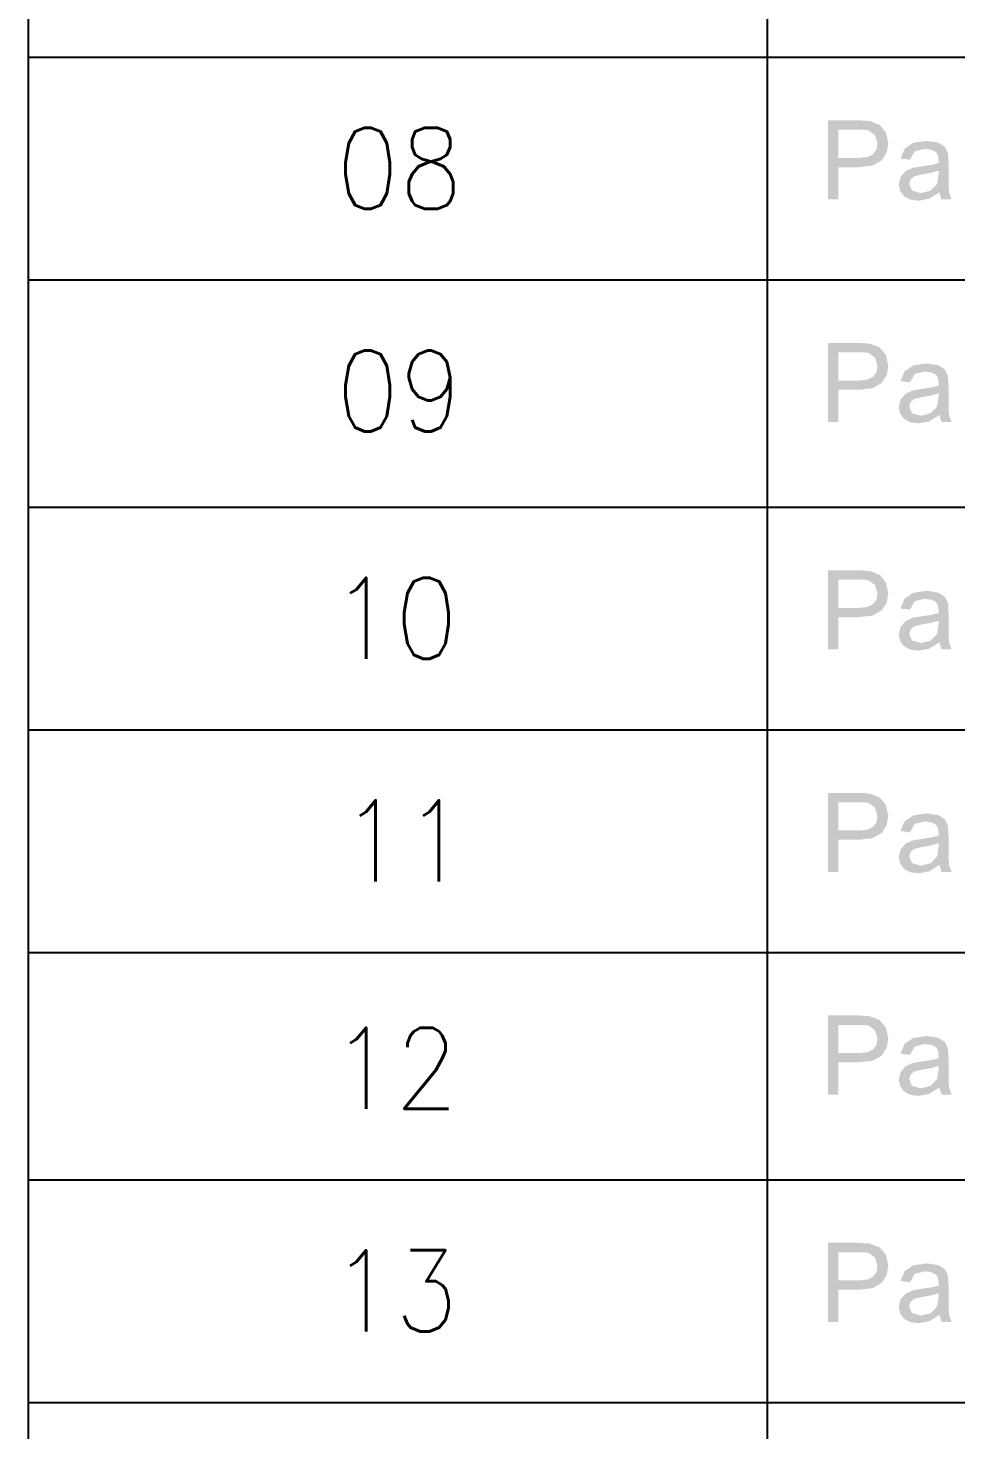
# Model space of a CAD drawing. Header units: millimetres. Extents: x 0 to 420, y 0 to 297.
# Drawn here: x 28.91 to 37.2, y 210.7 to 223.23 of the extents above; entities that cross this region are included whole.
import ezdxf

# ---------------------------------------------------------------- set-up
doc = ezdxf.new("R2010")
doc.units = ezdxf.units.MM
doc.layers.get('0').update_dxf_attribs({"linetype": 'CONTINUOUS'})
doc.styles.get("Standard").update_dxf_attribs({"font": 'STANDARD'})

msp = doc.modelspace()

# ---------------------------------------------------------------- hatches: boundary and pattern name
at = {"true_color": 0x0000fb}
h = msp.add_hatch(color=0, dxfattribs=at)
h.paths.add_polyline_path([(36.059401, 221.699667), (36.059401, 222.406876), (36.326189, 222.406876), (36.433676, 222.400261), (36.521319, 222.366637), (36.577543, 222.298286), (36.599041, 222.202375), (36.58464, 222.118797), (36.541714, 222.049688), (36.46103, 222.002835), (36.334457, 221.987401), (36.153108, 221.987401), (36.153108, 221.699667)], flags=0)
h.paths.add_polyline_path([(36.153108, 222.070635), (36.336111, 222.070635), (36.41335, 222.078972), (36.464544, 222.104259), (36.49307, 222.144704), (36.502578, 222.199619), (36.479978, 222.275135), (36.421549, 222.317028), (36.38765, 222.321506), (36.333906, 222.323091), (36.153108, 222.323091)], flags=0)
h = msp.add_hatch(color=0, dxfattribs=at)
h.paths.add_polyline_path([(37.056344, 221.763056), (36.963189, 221.704628), (36.867278, 221.688091), (36.792588, 221.698426), (36.737742, 221.729432), (36.703773, 221.776286), (36.692542, 221.834714), (36.70963, 221.903065), (36.754279, 221.953226), (36.817117, 221.981889), (36.894287, 221.995118), (36.9851, 222.008347), (37.048627, 222.024884), (37.049179, 222.047484), (37.043046, 222.092614), (37.024925, 222.122449), (36.983171, 222.144291), (36.925706, 222.151663), (36.835307, 222.130166), (36.792312, 222.054098), (36.707425, 222.065674), (36.745459, 222.153868), (36.822078, 222.205131), (36.938384, 222.223321), (37.044769, 222.207887), (37.105403, 222.168751), (37.132412, 222.110322), (37.136822, 222.029845), (37.136822, 221.914089), (37.138131, 221.815353), (37.142334, 221.760852), (37.164383, 221.699667), (37.073432, 221.699667)], flags=0)
h.paths.add_polyline_path([(37.048627, 221.956533), (36.989579, 221.938618), (36.906965, 221.924011), (36.831449, 221.906372), (36.797273, 221.87826), (36.785147, 221.836919), (36.811054, 221.779042), (36.888224, 221.755891), (36.977521, 221.777939), (37.034847, 221.838022), (37.048627, 221.925114)], flags=0)
h = msp.add_hatch(color=0, dxfattribs=at)
h.paths.add_polyline_path([(36.059401, 219.71), (36.059401, 220.417209), (36.326189, 220.417209), (36.433676, 220.410595), (36.521319, 220.37697), (36.577543, 220.30862), (36.599041, 220.212708), (36.58464, 220.12913), (36.541714, 220.060022), (36.46103, 220.013168), (36.334457, 219.997734), (36.153108, 219.997734), (36.153108, 219.71)], flags=0)
h.paths.add_polyline_path([(36.153108, 220.080968), (36.336111, 220.080968), (36.41335, 220.089305), (36.464544, 220.114592), (36.49307, 220.155037), (36.502578, 220.209952), (36.479978, 220.285469), (36.421549, 220.327361), (36.38765, 220.33184), (36.333906, 220.333424), (36.153108, 220.333424)], flags=0)
h = msp.add_hatch(color=0, dxfattribs=at)
h.paths.add_polyline_path([(37.056344, 219.77339), (36.963189, 219.714961), (36.867278, 219.698424), (36.792588, 219.70876), (36.737742, 219.739766), (36.703773, 219.786619), (36.692542, 219.845048), (36.70963, 219.913398), (36.754279, 219.963559), (36.817117, 219.992222), (36.894287, 220.005451), (36.9851, 220.018681), (37.048627, 220.035217), (37.049179, 220.057817), (37.043046, 220.102948), (37.024925, 220.132782), (36.983171, 220.154624), (36.925706, 220.161997), (36.835307, 220.140499), (36.792312, 220.064431), (36.707425, 220.076007), (36.745459, 220.164201), (36.822078, 220.215464), (36.938384, 220.233655), (37.044769, 220.21822), (37.105403, 220.179084), (37.132412, 220.120655), (37.136822, 220.040178), (37.136822, 219.924423), (37.138131, 219.825686), (37.142334, 219.771185), (37.164383, 219.71), (37.073432, 219.71)], flags=0)
h.paths.add_polyline_path([(37.048627, 219.966866), (36.989579, 219.948952), (36.906965, 219.934345), (36.831449, 219.916706), (36.797273, 219.888594), (36.785147, 219.847253), (36.811054, 219.789375), (36.888224, 219.766224), (36.977521, 219.788273), (37.034847, 219.848355), (37.048627, 219.935447)], flags=0)
h = msp.add_hatch(color=0, dxfattribs=at)
h.paths.add_polyline_path([(36.059401, 217.678), (36.059401, 218.385209), (36.326189, 218.385209), (36.433676, 218.378595), (36.521319, 218.34497), (36.577543, 218.27662), (36.599041, 218.180708), (36.58464, 218.09713), (36.541714, 218.028022), (36.46103, 217.981168), (36.334457, 217.965734), (36.153108, 217.965734), (36.153108, 217.678)], flags=0)
h.paths.add_polyline_path([(36.153108, 218.048968), (36.336111, 218.048968), (36.41335, 218.057305), (36.464544, 218.082592), (36.49307, 218.123037), (36.502578, 218.177952), (36.479978, 218.253469), (36.421549, 218.295361), (36.38765, 218.29984), (36.333906, 218.301424), (36.153108, 218.301424)], flags=0)
h = msp.add_hatch(color=0, dxfattribs=at)
h.paths.add_polyline_path([(37.056344, 217.74139), (36.963189, 217.682961), (36.867278, 217.666424), (36.792588, 217.67676), (36.737742, 217.707766), (36.703773, 217.754619), (36.692542, 217.813048), (36.70963, 217.881398), (36.754279, 217.931559), (36.817117, 217.960222), (36.894287, 217.973451), (36.9851, 217.986681), (37.048627, 218.003217), (37.049179, 218.025817), (37.043046, 218.070948), (37.024925, 218.100782), (36.983171, 218.122624), (36.925706, 218.129997), (36.835307, 218.108499), (36.792312, 218.032431), (36.707425, 218.044007), (36.745459, 218.132201), (36.822078, 218.183464), (36.938384, 218.201655), (37.044769, 218.18622), (37.105403, 218.147084), (37.132412, 218.088655), (37.136822, 218.008178), (37.136822, 217.892423), (37.138131, 217.793686), (37.142334, 217.739185), (37.164383, 217.678), (37.073432, 217.678)], flags=0)
h.paths.add_polyline_path([(37.048627, 217.934866), (36.989579, 217.916952), (36.906965, 217.902345), (36.831449, 217.884706), (36.797273, 217.856594), (36.785147, 217.815253), (36.811054, 217.757375), (36.888224, 217.734224), (36.977521, 217.756273), (37.034847, 217.816355), (37.048627, 217.903447)], flags=0)
h = msp.add_hatch(color=0, dxfattribs=at)
h.paths.add_polyline_path([(36.059401, 215.688333), (36.059401, 216.395543), (36.326189, 216.395543), (36.433676, 216.388928), (36.521319, 216.355304), (36.577543, 216.286953), (36.599041, 216.191042), (36.58464, 216.107464), (36.541714, 216.038355), (36.46103, 215.991502), (36.334457, 215.976068), (36.153108, 215.976068), (36.153108, 215.688333)], flags=0)
h.paths.add_polyline_path([(36.153108, 216.059301), (36.336111, 216.059301), (36.41335, 216.067638), (36.464544, 216.092925), (36.49307, 216.133371), (36.502578, 216.188286), (36.479978, 216.263802), (36.421549, 216.305694), (36.38765, 216.310173), (36.333906, 216.311758), (36.153108, 216.311758)], flags=0)
h = msp.add_hatch(color=0, dxfattribs=at)
h.paths.add_polyline_path([(37.056344, 215.751723), (36.963189, 215.693294), (36.867278, 215.676758), (36.792588, 215.687093), (36.737742, 215.718099), (36.703773, 215.764952), (36.692542, 215.823381), (36.70963, 215.891732), (36.754279, 215.941892), (36.817117, 215.970556), (36.894287, 215.983785), (36.9851, 215.997014), (37.048627, 216.01355), (37.049179, 216.03615), (37.043046, 216.081281), (37.024925, 216.111115), (36.983171, 216.132957), (36.925706, 216.14033), (36.835307, 216.118832), (36.792312, 216.042765), (36.707425, 216.05434), (36.745459, 216.142535), (36.822078, 216.193798), (36.938384, 216.211988), (37.044769, 216.196554), (37.105403, 216.157418), (37.132412, 216.098989), (37.136822, 216.018511), (37.136822, 215.902756), (37.138131, 215.80402), (37.142334, 215.749518), (37.164383, 215.688333), (37.073432, 215.688333)], flags=0)
h.paths.add_polyline_path([(37.048627, 215.9452), (36.989579, 215.927285), (36.906965, 215.912678), (36.831449, 215.895039), (36.797273, 215.866927), (36.785147, 215.825586), (36.811054, 215.767708), (36.888224, 215.744557), (36.977521, 215.766606), (37.034847, 215.826688), (37.048627, 215.91378)], flags=0)
h = msp.add_hatch(color=0, dxfattribs=at)
h.paths.add_polyline_path([(36.059401, 213.698667), (36.059401, 214.405876), (36.326189, 214.405876), (36.433676, 214.399261), (36.521319, 214.365637), (36.577543, 214.297286), (36.599041, 214.201375), (36.58464, 214.117797), (36.541714, 214.048688), (36.46103, 214.001835), (36.334457, 213.986401), (36.153108, 213.986401), (36.153108, 213.698667)], flags=0)
h.paths.add_polyline_path([(36.153108, 214.069635), (36.336111, 214.069635), (36.41335, 214.077972), (36.464544, 214.103259), (36.49307, 214.143704), (36.502578, 214.198619), (36.479978, 214.274135), (36.421549, 214.316028), (36.38765, 214.320506), (36.333906, 214.322091), (36.153108, 214.322091)], flags=0)
h = msp.add_hatch(color=0, dxfattribs=at)
h.paths.add_polyline_path([(37.056344, 213.762056), (36.963189, 213.703628), (36.867278, 213.687091), (36.792588, 213.697426), (36.737742, 213.728432), (36.703773, 213.775286), (36.692542, 213.833714), (36.70963, 213.902065), (36.754279, 213.952226), (36.817117, 213.980889), (36.894287, 213.994118), (36.9851, 214.007347), (37.048627, 214.023884), (37.049179, 214.046484), (37.043046, 214.091614), (37.024925, 214.121449), (36.983171, 214.143291), (36.925706, 214.150663), (36.835307, 214.129166), (36.792312, 214.053098), (36.707425, 214.064674), (36.745459, 214.152868), (36.822078, 214.204131), (36.938384, 214.222321), (37.044769, 214.206887), (37.105403, 214.167751), (37.132412, 214.109322), (37.136822, 214.028845), (37.136822, 213.913089), (37.138131, 213.814353), (37.142334, 213.759852), (37.164383, 213.698667), (37.073432, 213.698667)], flags=0)
h.paths.add_polyline_path([(37.048627, 213.955533), (36.989579, 213.937618), (36.906965, 213.923011), (36.831449, 213.905372), (36.797273, 213.87726), (36.785147, 213.835919), (36.811054, 213.778042), (36.888224, 213.754891), (36.977521, 213.776939), (37.034847, 213.837022), (37.048627, 213.924114)], flags=0)
h = msp.add_hatch(color=0, dxfattribs=at)
h.paths.add_polyline_path([(36.059401, 211.666667), (36.059401, 212.373876), (36.326189, 212.373876), (36.433676, 212.367261), (36.521319, 212.333637), (36.577543, 212.265286), (36.599041, 212.169375), (36.58464, 212.085797), (36.541714, 212.016688), (36.46103, 211.969835), (36.334457, 211.954401), (36.153108, 211.954401), (36.153108, 211.666667)], flags=0)
h.paths.add_polyline_path([(36.153108, 212.037635), (36.336111, 212.037635), (36.41335, 212.045972), (36.464544, 212.071259), (36.49307, 212.111704), (36.502578, 212.166619), (36.479978, 212.242135), (36.421549, 212.284028), (36.38765, 212.288506), (36.333906, 212.290091), (36.153108, 212.290091)], flags=0)
h = msp.add_hatch(color=0, dxfattribs=at)
h.paths.add_polyline_path([(37.056344, 211.730056), (36.963189, 211.671628), (36.867278, 211.655091), (36.792588, 211.665426), (36.737742, 211.696432), (36.703773, 211.743286), (36.692542, 211.801714), (36.70963, 211.870065), (36.754279, 211.920226), (36.817117, 211.948889), (36.894287, 211.962118), (36.9851, 211.975347), (37.048627, 211.991884), (37.049179, 212.014484), (37.043046, 212.059614), (37.024925, 212.089449), (36.983171, 212.111291), (36.925706, 212.118663), (36.835307, 212.097166), (36.792312, 212.021098), (36.707425, 212.032674), (36.745459, 212.120868), (36.822078, 212.172131), (36.938384, 212.190321), (37.044769, 212.174887), (37.105403, 212.135751), (37.132412, 212.077322), (37.136822, 211.996845), (37.136822, 211.881089), (37.138131, 211.782353), (37.142334, 211.727852), (37.164383, 211.666667), (37.073432, 211.666667)], flags=0)
h.paths.add_polyline_path([(37.048627, 211.923533), (36.989579, 211.905618), (36.906965, 211.891011), (36.831449, 211.873372), (36.797273, 211.84526), (36.785147, 211.803919), (36.811054, 211.746042), (36.888224, 211.722891), (36.977521, 211.744939), (37.034847, 211.805022), (37.048627, 211.892114)], flags=0)

# ---------------------------------------------------------------- linework, layer by layer
at = {"color": 0, "true_color": 0x000007}
for points in [[(28.913667, 241.3), (28.913667, 34.586333)], [(35.517667, 241.3), (35.517667, 34.586333)], [(28.913667, 222.969667), (77.681667, 222.969667)], [(28.913667, 220.98), (77.681667, 220.98)], [(28.913667, 218.948), (77.681667, 218.948)], [(28.913667, 216.958333), (77.681667, 216.958333)], [(28.913667, 214.968667), (77.681667, 214.968667)], [(28.913667, 212.936667), (77.681667, 212.936667)], [(28.913667, 210.947), (77.681667, 210.947)]]:
    msp.add_lwpolyline(points, dxfattribs=at)

# ---------------------------------------------------------------- texts
at = {"color": 0, "true_color": 0x0000fb, "char_height": 0.724708, "attachment_point": 1}
for s, insert, width in [('08', (31.665332, 222.339708), 0.88575423), ('09', (31.665332, 220.350041), 0.88575423), ('10', (31.623001, 218.318041), 0.72470802), ('11', (31.707666, 216.328374), 0.56366175), ('12', (31.623001, 214.296375), 0.72470802), ('13', (31.623001, 212.306707), 0.72470802)]:
    msp.add_mtext(s, dxfattribs=dict(at, insert=insert, width=width))

doc.saveas('drawing.dxf')
